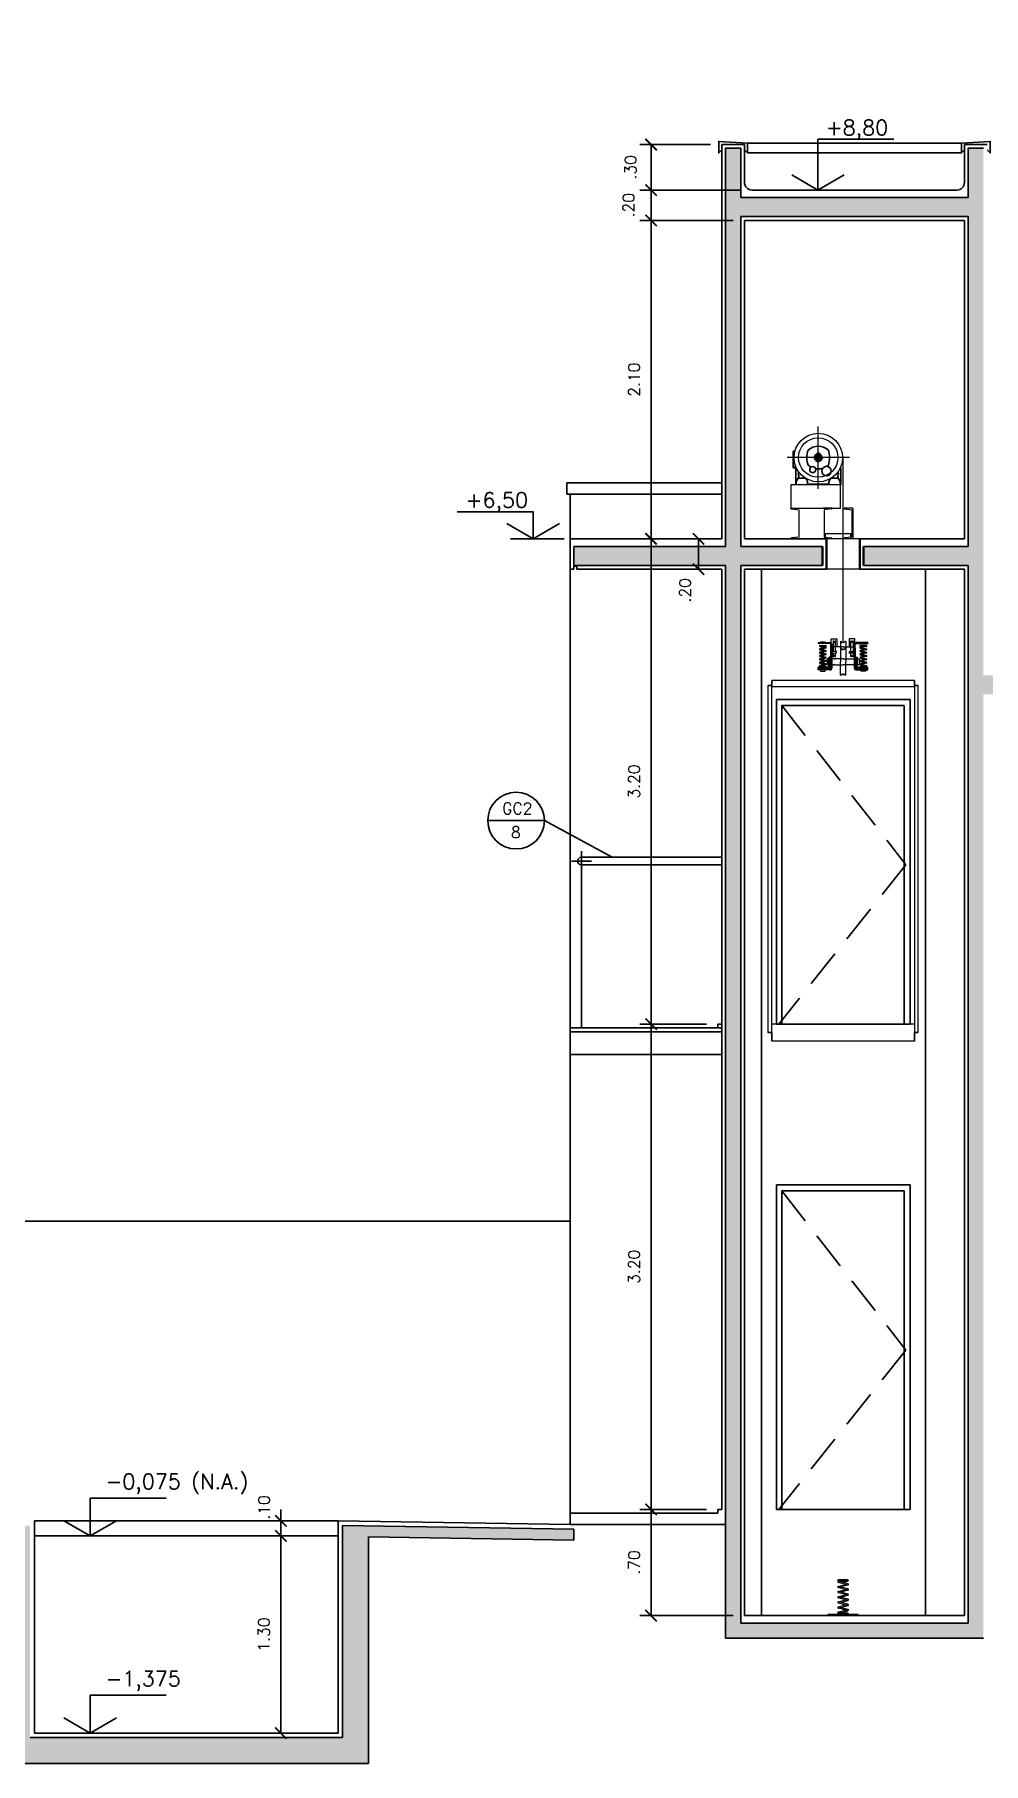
# Model space of a CAD drawing. Header units: millimetres. Extents: x 248.2 to 342.1, y 146.5 to 158.
# Drawn here: x 312.23 to 318.49, y 146.5 to 157.9 of the extents above; entities that cross this region are included whole.
import ezdxf

# ---------------------------------------------------------------- set-up
doc = ezdxf.new("R2010")
doc.units = ezdxf.units.MM
for name, pattern in [('CENTER', [0.6, 0.375, -0.075, 0.075, -0.075]), ('DASHDOT', [1, 0.5, -0.25, 0, -0.25]), ('HIDDEN', [0.375, 0.25, -0.125]), ('PHANTOM2', [31.75, 15.875, -3.175, 3.175, -3.175, 3.175, -3.175])]:
    doc.linetypes.add(name, pattern=pattern)
for name, color, linetype in [('ALV', 5, 'Continuous'), ('CAIX', 2, 'Continuous'), ('CAIXN', 7, 'Continuous'), ('COTAS', 1, 'Continuous'), ('ELEV', 7, 'Continuous'), ('EQUIP', 7, 'Continuous'), ('LPROJ', 7, 'HIDDEN'), ('LVISTA', 1, 'Continuous'), ('LVISTA01', 8, 'Continuous'), ('LVISTA02', 1, 'Continuous'), ('NOTAS', 2, 'Continuous'), ('REVEST', 2, 'Continuous'), ('SOLID', 8, 'Continuous')]:
    doc.layers.add(name, color=color, linetype=linetype)
doc.styles.add('60-50', font='romans.shx', dxfattribs={"height": 0.075})
doc.styles.add('80-50', font='romans.shx', dxfattribs={"height": 0.1})
doc.dimstyles.new('50', dxfattribs={"dimtxt": 0.1, "dimasz": 2.5, "dimexe": 1.25, "dimexo": 0.625, "dimgap": 0.075, "dimtad": 1, "dimzin": 0, "dimdsep": 46, "dimtxsty": '60-50', "dimcen": 2.5, "dimclrt": 3, "dimadec": 0, "dimazin": 0, "dimtfac": 1, "dimtmove": 0, "dimatfit": 3, "dimfxl": 1, "dimarcsym": 0})

# ---------------------------------------------------------------- blocks, each defined once
blk = doc.blocks.new('_ARCHTICK')
at = {"color": 0, "linetype": 'ByBlock', "const_width": 0.15}
blk.add_lwpolyline([(-0.5, -0.5), (0.5, 0.5)], dxfattribs=at)
blk = doc.blocks.new('*D38')
at = {"color": 0, "linetype": 'ByBlock'}
blk.add_line((257.355, 146.698), (257.355, 147.998), dxfattribs=at)
at = {"layer": 'DEFPOINTS', "color": 0, "linetype": 'ByBlock'}
for p in [(257.355, 147.998), (257.355, 147.998), (257.355, 146.698)]:
    blk.add_point(p, dxfattribs=at)
at = {"color": 0, "linetype": 'ByBlock', "xscale": 0.075, "yscale": 0.075, "zscale": 0.075}
for p, rotation in [((257.355, 147.998), 90), ((257.355, 146.698), 270)]:
    blk.add_blockref('_ARCHTICK', p, dxfattribs=dict(at, rotation=rotation))
at = {"color": 3, "linetype": 'ByBlock', "insert": (257.243, 147.348), "char_height": 0.075, "attachment_point": 5, "rotation": 90, "style": '60-50'}
blk.add_mtext('1.30', dxfattribs=at)
blk = doc.blocks.new('*D39')
at = {"color": 0, "linetype": 'ByBlock'}
for p, q in [((257.355, 148.098), (257.355, 148.173)), ((257.355, 147.998), (257.355, 148.098)), ((257.355, 147.998), (257.355, 148.098)), ((257.355, 147.998), (257.355, 147.923))]:
    blk.add_line(p, q, dxfattribs=at)
at = {"layer": 'DEFPOINTS', "color": 0, "linetype": 'ByBlock'}
for p in [(257.355, 148.098), (257.355, 148.098), (257.355, 147.998)]:
    blk.add_point(p, dxfattribs=at)
at = {"color": 0, "linetype": 'ByBlock', "xscale": 0.075, "yscale": 0.075, "zscale": 0.075}
for p, rotation in [((257.355, 148.098), 270), ((257.355, 147.998), 90)]:
    blk.add_blockref('_ARCHTICK', p, dxfattribs=dict(at, rotation=rotation))
at = {"color": 3, "linetype": 'ByBlock', "insert": (257.244, 148.186), "char_height": 0.075, "attachment_point": 5, "rotation": 90, "style": '60-50'}
blk.add_mtext('.10', dxfattribs=at)
blk = doc.blocks.new('*D40')
at = {"color": 0, "linetype": 'ByBlock'}
for p, q in [((316.661, 148.173), (316.22, 148.173)), ((316.295, 147.473), (316.295, 148.173)), ((316.836, 147.473), (316.22, 147.473))]:
    blk.add_line(p, q, dxfattribs=at)
at = {"layer": 'DEFPOINTS', "color": 0, "linetype": 'ByBlock'}
for p in [(316.295, 148.173), (316.736, 148.173), (316.911, 147.473)]:
    blk.add_point(p, dxfattribs=at)
at = {"color": 0, "linetype": 'ByBlock', "xscale": 0.075, "yscale": 0.075, "zscale": 0.075}
for p, rotation in [((316.295, 148.173), 90), ((316.295, 147.473), 270)]:
    blk.add_blockref('_ARCHTICK', p, dxfattribs=dict(at, rotation=rotation))
at = {"color": 3, "linetype": 'ByBlock', "insert": (316.183, 147.823), "char_height": 0.075, "attachment_point": 5, "rotation": 90, "style": '60-50'}
blk.add_mtext('.70', dxfattribs=at)
blk = doc.blocks.new('*D41')
at = {"color": 0, "linetype": 'ByBlock'}
for p, q in [((316.661, 151.373), (316.22, 151.373)), ((316.295, 148.173), (316.295, 151.373))]:
    blk.add_line(p, q, dxfattribs=at)
at = {"layer": 'DEFPOINTS', "color": 0, "linetype": 'ByBlock'}
for p in [(316.295, 151.373), (316.736, 151.373), (316.736, 148.173)]:
    blk.add_point(p, dxfattribs=at)
at = {"color": 0, "linetype": 'ByBlock', "xscale": 0.075, "yscale": 0.075, "zscale": 0.075}
for p, rotation in [((316.295, 151.373), 90), ((316.295, 148.173), 270)]:
    blk.add_blockref('_ARCHTICK', p, dxfattribs=dict(at, rotation=rotation))
at = {"color": 3, "linetype": 'ByBlock', "insert": (316.183, 149.773), "char_height": 0.075, "attachment_point": 5, "rotation": 90, "style": '60-50'}
blk.add_mtext('3.20', dxfattribs=at)
blk = doc.blocks.new('*D42')
at = {"color": 0, "linetype": 'ByBlock'}
blk.add_line((316.295, 151.373), (316.295, 154.573), dxfattribs=at)
at = {"layer": 'DEFPOINTS', "color": 0, "linetype": 'ByBlock'}
for p in [(316.295, 154.573), (316.295, 154.573), (316.736, 151.373)]:
    blk.add_point(p, dxfattribs=at)
at = {"color": 0, "linetype": 'ByBlock', "xscale": 0.075, "yscale": 0.075, "zscale": 0.075}
for p, rotation in [((316.295, 154.573), 90), ((316.295, 151.373), 270)]:
    blk.add_blockref('_ARCHTICK', p, dxfattribs=dict(at, rotation=rotation))
at = {"color": 3, "linetype": 'ByBlock', "insert": (316.183, 152.973), "char_height": 0.075, "attachment_point": 5, "rotation": 90, "style": '60-50'}
blk.add_mtext('3.20', dxfattribs=at)
blk = doc.blocks.new('*D43')
at = {"color": 0, "linetype": 'ByBlock'}
for p, q in [((316.836, 156.673), (316.22, 156.673)), ((316.295, 154.573), (316.295, 156.673))]:
    blk.add_line(p, q, dxfattribs=at)
at = {"layer": 'DEFPOINTS', "color": 0, "linetype": 'ByBlock'}
for p in [(316.295, 156.673), (316.911, 156.673), (316.295, 154.573)]:
    blk.add_point(p, dxfattribs=at)
at = {"color": 0, "linetype": 'ByBlock', "xscale": 0.075, "yscale": 0.075, "zscale": 0.075}
for p, rotation in [((316.295, 156.673), 90), ((316.295, 154.573), 270)]:
    blk.add_blockref('_ARCHTICK', p, dxfattribs=dict(at, rotation=rotation))
at = {"color": 3, "linetype": 'ByBlock', "insert": (316.183, 155.623), "char_height": 0.075, "attachment_point": 5, "rotation": 90, "style": '60-50'}
blk.add_mtext('2.10', dxfattribs=at)
blk = doc.blocks.new('*D44')
at = {"color": 0, "linetype": 'ByBlock'}
for p, q in [((316.886, 156.873), (316.22, 156.873)), ((316.295, 156.673), (316.295, 156.873))]:
    blk.add_line(p, q, dxfattribs=at)
at = {"layer": 'DEFPOINTS', "color": 0, "linetype": 'ByBlock'}
for p in [(316.295, 156.873), (316.961, 156.873), (316.911, 156.673)]:
    blk.add_point(p, dxfattribs=at)
at = {"color": 0, "linetype": 'ByBlock', "xscale": 0.075, "yscale": 0.075, "zscale": 0.075}
for p, rotation in [((316.295, 156.873), 90), ((316.295, 156.673), 270)]:
    blk.add_blockref('_ARCHTICK', p, dxfattribs=dict(at, rotation=rotation))
at = {"color": 3, "linetype": 'ByBlock', "insert": (316.147, 156.773), "char_height": 0.075, "attachment_point": 5, "rotation": 90, "style": '60-50'}
blk.add_mtext('.20', dxfattribs=at)
blk = doc.blocks.new('*D45')
at = {"color": 0, "linetype": 'ByBlock'}
for p, q in [((316.686, 157.173), (316.22, 157.173)), ((316.295, 156.873), (316.295, 157.173))]:
    blk.add_line(p, q, dxfattribs=at)
at = {"layer": 'DEFPOINTS', "color": 0, "linetype": 'ByBlock'}
for p in [(316.295, 157.173), (316.761, 157.173), (316.961, 156.873)]:
    blk.add_point(p, dxfattribs=at)
at = {"color": 0, "linetype": 'ByBlock', "xscale": 0.075, "yscale": 0.075, "zscale": 0.075}
for p, rotation in [((316.295, 157.173), 90), ((316.295, 156.873), 270)]:
    blk.add_blockref('_ARCHTICK', p, dxfattribs=dict(at, rotation=rotation))
at = {"color": 3, "linetype": 'ByBlock', "insert": (316.16, 157.023), "char_height": 0.075, "attachment_point": 5, "rotation": 90, "style": '60-50'}
blk.add_mtext('.30', dxfattribs=at)
blk = doc.blocks.new('*D48')
at = {"color": 0, "linetype": 'ByBlock'}
for p, q in [((316.608, 154.573), (316.608, 154.373)), ((316.681, 154.573), (316.683, 154.573))]:
    blk.add_line(p, q, dxfattribs=at)
at = {"layer": 'DEFPOINTS', "color": 0, "linetype": 'ByBlock'}
for p in [(316.606, 154.573), (316.608, 154.373), (316.608, 154.373)]:
    blk.add_point(p, dxfattribs=at)
at = {"color": 0, "linetype": 'ByBlock', "xscale": 0.075, "yscale": 0.075, "zscale": 0.075}
for p, rotation in [((316.608, 154.573), 90), ((316.608, 154.373), 270)]:
    blk.add_blockref('_ARCHTICK', p, dxfattribs=dict(at, rotation=rotation))
at = {"color": 3, "linetype": 'ByBlock', "insert": (316.519, 154.234), "char_height": 0.075, "attachment_point": 5, "rotation": 90, "style": '60-50'}
blk.add_mtext('.20', dxfattribs=at)

msp = doc.modelspace()

# ---------------------------------------------------------------- hatches: boundary and pattern name
at = {"layer": 'ELEV', "lineweight": 9}
msp.add_hatch(color=8, dxfattribs=at).paths.add_polyline_path([(317.4149, 155.109, 1), (317.3794, 155.109, 1)])
at = {"layer": 'SOLID'}
h = msp.add_hatch(color=256, dxfattribs=at)
h.paths.add_polyline_path([(318.4857, 157.1483), (318.3857, 157.1483), (318.3857, 156.8233), (316.8857, 156.8233), (316.8857, 157.1483), (316.7857, 157.1483), (316.7857, 154.5233), (315.7857, 154.5233), (315.7857, 154.3983), (316.7857, 154.3983), (316.7857, 147.3233), (318.4857, 147.3233), (318.4857, 153.5483), (324.3857, 153.5483), (324.3857, 151.0483), (324.4857, 151.0483), (324.4857, 151.1983), (326.1857, 151.1983), (326.1857, 147.8233), (326.2857, 147.8233), (326.2857, 151.1983), (327.7857, 151.1983), (327.7857, 152.4483), (327.3357, 152.4483), (327.3357, 152.4283), (327.6857, 152.4283), (327.6857, 151.3233), (326.2857, 151.3233), (326.2857, 154.3983), (330.3357, 154.3983), (330.3357, 149.6641), (329.3607, 149.6641), (329.3607, 149.4957), (329.1107, 149.4957), (329.1107, 149.3272), (328.8607, 149.3272), (328.8607, 149.1588), (328.6107, 149.1588), (328.6107, 148.9904), (328.3607, 148.9904), (328.3607, 148.822), (328.1107, 148.822), (328.1107, 148.6536), (327.8607, 148.6536), (327.8607, 148.4851), (327.6107, 148.4851), (327.6107, 148.3167), (327.3607, 148.3167), (327.3607, 147.8233), (327.5607, 147.8233), (327.5607, 148.2155), (329.6071, 149.5941), (329.7357, 149.5941), (329.7357, 147.8233), (329.8357, 147.8233), (329.8357, 149.5941), (330.4357, 149.5941), (330.4357, 151.1983), (334.2857, 151.1983), (334.2857, 151.0383), (334.3857, 151.0383), (334.3857, 151.1983), (335.4357, 151.1983), (335.4357, 151.0383), (335.6357, 151.0383), (335.6357, 153.4583), (335.4357, 153.4583), (335.4357, 151.3233), (330.4357, 151.3233), (330.4357, 154.3983), (335.4357, 154.3983), (335.4357, 154.2383), (335.6357, 154.2383), (335.6357, 154.8983), (335.5357, 154.8983), (335.5357, 154.5233), (330.4357, 154.5233), (330.4357, 157.8983), (330.3357, 157.8983), (330.3357, 157.7233), (327.4357, 157.7233), (327.4357, 157.8983), (327.3357, 157.8983), (327.3357, 154.5233), (324.4857, 154.5233), (324.4857, 154.8983), (324.3857, 154.8983), (324.3857, 153.6733), (318.4857, 153.6733)])
h.paths.add_polyline_path([(316.8857, 154.3983), (317.4257, 154.3983), (317.4257, 154.5233), (316.8857, 154.5233), (316.8857, 156.6983), (318.3857, 156.6983), (318.3857, 154.5233), (317.6957, 154.5233), (317.6957, 154.3983), (318.3857, 154.3983), (318.3857, 147.4233), (316.8857, 147.4233)], flags=16)
h.paths.add_polyline_path([(324.4857, 154.3983), (326.1857, 154.3983), (326.1857, 151.3233), (324.4857, 151.3233)], flags=16)
h.paths.add_polyline_path([(327.4357, 154.5233), (327.4357, 157.5983), (330.3357, 157.5983), (330.3357, 154.5233)], flags=16)
h.paths.add_polyline_path([(335.6357, 150.2483), (335.4357, 150.2483), (335.4357, 147.8233), (335.6357, 147.8233)], flags=17)
h.paths.add_polyline_path([(338.6582, 150.0733), (338.4961, 150.0733), (338.4961, 147.8233), (338.6582, 147.8233)])
h = msp.add_hatch(color=256, dxfattribs=at)
h.paths.add_polyline_path([(305.7051, 151.1983), (311.6962, 151.1983), (311.6962, 151.3233), (310.6408, 151.3233), (310.6408, 151.5983), (310.3908, 151.5983), (310.3908, 151.3233), (305.6551, 151.3233), (305.6551, 152.3983), (305.5051, 152.3983), (305.5051, 147.8233), (305.7051, 147.8233)])
h.paths.add_polyline_path([(312.2015, 148.0668), (311.626, 148.038), (311.626, 147.9626), (312.0315, 147.9778), (312.0315, 146.4983), (314.4315, 146.4983), (314.4315, 147.9917), (315.7857, 147.9711), (315.7857, 148.0429), (314.2615, 148.0678), (314.2615, 146.6683), (312.2015, 146.6683)])

# ---------------------------------------------------------------- linework, layer by layer
at = {"layer": 'ALV'}
for p, q in [((316.7857, 154.5233), (316.7857, 157.1483)), ((316.7857, 157.1483), (316.8857, 157.1483)), ((316.8857, 156.8233), (316.8857, 157.1483)), ((318.3857, 156.8233), (318.3857, 157.1483)), ((318.4857, 157.1483), (318.3857, 157.1483)), ((316.8857, 156.8233), (318.3857, 156.8233)), ((316.8857, 156.6983), (318.3857, 156.6983)), ((316.8857, 154.5233), (316.8857, 156.6983)), ((318.3857, 154.5233), (318.3857, 156.6983)), ((316.7857, 154.5233), (315.7857, 154.5233)), ((315.7857, 154.5233), (315.7857, 154.3983)), ((316.8857, 154.5233), (317.4257, 154.5233)), ((317.6957, 154.5233), (318.3857, 154.5233)), ((316.7857, 154.3983), (315.7857, 154.3983)), ((316.7857, 147.3233), (316.7857, 154.3983)), ((316.8857, 147.4233), (316.8857, 154.3983)), ((316.8857, 154.3983), (317.4257, 154.3983)), ((317.6957, 154.3983), (318.3857, 154.3983)), ((318.3857, 147.4233), (318.3857, 154.3983)), ((314.2615, 148.0678), (314.2615, 146.6683)), ((315.7857, 148.0429), (314.2615, 148.0678)), ((314.4315, 147.9917), (314.4315, 146.4983)), ((315.7857, 147.9711), (314.4315, 147.9917)), ((315.7857, 148.0429), (315.7857, 147.9711)), ((316.8857, 147.4233), (318.3857, 147.4233)), ((316.7857, 147.3233), (318.4857, 147.3233)), ((314.2615, 146.6683), (312.2015, 146.6683)), ((314.4315, 146.4983), (312.0315, 146.4983))]:
    msp.add_line(p, q, dxfattribs=at)
at = {"layer": 'ALV', "lineweight": 40}
for p, q in [((317.4257, 154.3983), (317.4257, 154.5233)), ((317.6957, 154.3983), (317.6957, 154.5233))]:
    msp.add_line(p, q, dxfattribs=at)
at = {"layer": 'CAIX'}
for points in [[(316.9107, 157.1383), (316.9307, 157.1183), (316.9307, 157.1833), (316.7407, 157.1933), (316.7407, 157.1183), (316.7607, 157.1383)], [(318.3607, 157.1383), (318.3407, 157.1183), (318.3407, 157.1833), (318.5307, 157.1933), (318.5307, 157.1183), (318.5107, 157.1383)]]:
    msp.add_lwpolyline(points, dxfattribs=at)
at = {"layer": 'CAIXN', "color": 8, "ltscale": 0.5}
for p, q in [((315.2186, 152.7151), (315.5926, 152.7151)), ((315.5926, 152.7151), (316.0392, 152.4733))]:
    msp.add_line(p, q, dxfattribs=at)
msp.add_circle((315.4056, 152.7151), 0.187, dxfattribs=at)
at = {"layer": 'ELEV', "color": 8, "lineweight": 0, "ltscale": 300}
for p, q in [((317.3972, 154.904), (317.3972, 155.314)), ((317.6022, 155.109), (317.1922, 155.109))]:
    msp.add_line(p, q, dxfattribs=at)
at = {"layer": 'ELEV', "color": 8}
for p, q in [((317.2312, 155.0459), (317.2312, 155.1469)), ((317.2352, 155.1509), (317.2427, 155.1509)), ((317.2352, 155.0419), (317.2493, 155.0419)), ((317.2452, 155.0419), (317.2452, 155.059)), ((317.4272, 155.109), (317.3672, 155.109)), ((317.4042, 155.1375), (317.3902, 155.1375)), ((317.3902, 155.1375), (317.3902, 155.133)), ((317.3972, 155.139), (317.3972, 155.079)), ((317.4042, 155.133), (317.4042, 155.1375)), ((317.2487, 154.929), (317.2487, 155.034)), ((317.2522, 154.9515), (317.2652, 154.974)), ((317.2522, 154.9515), (317.2652, 154.974)), ((317.2522, 154.929), (317.2522, 154.9515)), ((317.2522, 154.929), (317.2522, 154.934)), ((317.2652, 154.974), (317.3121, 154.974)), ((317.3152, 154.9722), (317.3272, 154.9515)), ((317.3272, 154.929), (317.3272, 154.9515)), ((317.3272, 154.929), (317.3272, 154.9305)), ((317.3307, 154.934), (317.4637, 154.934)), ((317.4672, 154.9515), (317.4792, 154.9722)), ((317.4672, 154.929), (317.4672, 154.9515)), ((317.4672, 154.929), (317.4672, 154.9305)), ((317.4822, 154.974), (317.5292, 154.974)), ((317.5292, 154.974), (317.5422, 154.9515)), ((317.5292, 154.974), (317.5422, 154.9515)), ((317.5422, 154.9515), (317.5422, 154.9515)), ((317.5422, 154.929), (317.5422, 154.9515)), ((317.5457, 154.929), (317.5457, 155.029))]:
    msp.add_line(p, q, dxfattribs=at)
at = {"layer": 'ELEV', "color": 1, "linetype": 'CENTER', "lineweight": 0, "ltscale": 300}
msp.add_line((317.5607, 153.8979), (317.5607, 155.109), dxfattribs=at)
at = {"layer": 'ELEV', "color": 8, "lineweight": 13}
for p, q in [((317.5445, 154.9289), (317.217, 154.9289)), ((317.217, 154.9289), (317.217, 154.7765)), ((317.5445, 154.7765), (317.5445, 154.9289)), ((317.217, 154.7765), (317.5445, 154.7765)), ((317.217, 154.7765), (317.2744, 154.7765)), ((317.217, 154.7738), (317.217, 154.7765)), ((317.2199, 154.7706), (317.2688, 154.7649)), ((317.2688, 154.7649), (317.2688, 154.5849)), ((317.4878, 154.7765), (317.4304, 154.7765)), ((317.4849, 154.7706), (317.436, 154.7649)), ((317.436, 154.7649), (317.436, 154.5849)), ((317.4878, 154.7738), (317.4878, 154.7765)), ((317.5668, 154.7738), (317.5668, 154.7765)), ((317.6242, 154.7765), (317.5668, 154.7765)), ((317.5697, 154.7706), (317.6186, 154.7649)), ((317.6186, 154.7649), (317.6186, 154.5849)), ((317.6242, 154.7765), (317.6242, 154.5733)), ((317.2688, 154.5849), (317.2199, 154.5792)), ((317.436, 154.5849), (317.4849, 154.5792)), ((317.4457, 154.6092), (317.6087, 154.6092)), ((317.4457, 154.5838), (317.4457, 154.6092)), ((317.6186, 154.5849), (317.5697, 154.5792)), ((317.6087, 154.6092), (317.6087, 154.5838)), ((317.217, 154.5733), (317.217, 154.5759)), ((317.4878, 154.5733), (317.4878, 154.5759)), ((317.5668, 154.5733), (317.5668, 154.5759)), ((317.6242, 154.5733), (317.5668, 154.5733))]:
    msp.add_line(p, q, dxfattribs=at)
at = {"layer": 'ELEV', "color": 8, "lineweight": 5}
for p, q in [((317.4829, 153.8856), (317.4829, 153.9123)), ((317.4849, 153.9143), (317.5174, 153.9143)), ((317.5194, 153.9123), (317.5194, 153.8603)), ((317.6019, 153.9123), (317.6019, 153.8603)), ((317.6364, 153.9143), (317.6039, 153.9143)), ((317.6384, 153.8856), (317.6384, 153.9123)), ((317.397, 153.8889), (317.397, 153.8826)), ((317.397, 153.8889), (317.4743, 153.8889)), ((317.4743, 153.8826), (317.397, 153.8826)), ((317.4098, 153.8633), (317.4064, 153.8641)), ((317.4064, 153.8641), (317.447, 153.8641)), ((317.407, 153.8695), (317.447, 153.8695)), ((317.4456, 153.8582), (317.407, 153.8475)), ((317.447, 153.853), (317.407, 153.842)), ((317.407, 153.842), (317.437, 153.8338)), ((317.4456, 153.8362), (317.407, 153.8255)), ((317.407, 153.82), (317.437, 153.8118)), ((317.4456, 153.8142), (317.407, 153.8035)), ((317.407, 153.798), (317.437, 153.7898)), ((317.447, 153.7925), (317.407, 153.7815)), ((317.447, 153.831), (317.4084, 153.8204)), ((317.447, 153.809), (317.4084, 153.7984)), ((317.447, 153.787), (317.4084, 153.7764)), ((317.4093, 153.8889), (317.4118, 153.8914)), ((317.4098, 153.8633), (317.437, 153.8558)), ((317.4422, 153.8914), (317.4118, 153.8914)), ((317.417, 153.8448), (317.447, 153.8365)), ((317.417, 153.8228), (317.447, 153.8145)), ((317.417, 153.8008), (317.447, 153.7925)), ((317.4267, 153.8641), (317.447, 153.8585)), ((317.4447, 153.8889), (317.4422, 153.8914)), ((317.4667, 153.7917), (317.4697, 153.7917)), ((317.4667, 153.7337), (317.4667, 153.7917)), ((317.4697, 153.7329), (317.4697, 153.7932)), ((317.476, 153.7932), (317.4697, 153.7932)), ((317.4697, 153.7917), (317.4697, 153.7747)), ((317.476, 153.7932), (317.476, 153.7329)), ((317.4807, 153.7216), (317.4807, 153.8762)), ((317.5607, 153.8603), (317.4807, 153.8603)), ((317.4807, 153.8543), (317.4807, 153.7213)), ((317.487, 153.8762), (317.487, 153.7216)), ((317.487, 153.8313), (317.487, 153.8193)), ((317.4945, 153.8313), (317.487, 153.8313)), ((317.4945, 153.8193), (317.487, 153.8193)), ((317.4945, 153.8999), (317.4945, 153.8313)), ((317.4975, 153.8999), (317.4945, 153.8999)), ((317.5105, 153.8313), (317.4945, 153.8313)), ((317.4945, 153.8193), (317.5105, 153.8193)), ((317.4945, 153.8193), (317.4945, 153.7943)), ((317.4945, 153.7943), (317.4975, 153.7943)), ((317.4986, 153.8951), (317.4975, 153.8999)), ((317.4986, 153.7992), (317.4975, 153.7943)), ((317.5064, 153.8951), (317.5075, 153.8999)), ((317.5064, 153.7992), (317.5075, 153.7943)), ((317.5107, 153.8999), (317.5075, 153.8999)), ((317.5075, 153.7943), (317.5105, 153.7943)), ((317.5105, 153.8379), (317.5105, 153.8629)), ((317.5105, 153.8313), (317.5105, 153.8563)), ((317.518, 153.8313), (317.5105, 153.8313)), ((317.518, 153.8193), (317.5105, 153.8193)), ((317.5105, 153.7943), (317.5105, 153.8193)), ((317.5107, 153.8443), (317.5107, 153.8999)), ((317.518, 153.8193), (317.518, 153.8313)), ((317.5432, 153.8962), (317.5492, 153.8962)), ((317.5432, 153.8962), (317.5432, 153.8072)), ((317.5432, 153.8517), (317.5492, 153.8517)), ((317.5432, 153.8517), (317.5432, 153.7627)), ((317.5492, 153.8962), (317.5492, 153.8922)), ((317.5492, 153.8517), (317.5492, 153.8477)), ((317.5502, 153.8912), (317.5522, 153.8912)), ((317.5502, 153.8467), (317.5522, 153.8467)), ((317.5582, 153.8912), (317.5607, 153.8912)), ((317.5582, 153.8467), (317.5607, 153.8467)), ((317.5632, 153.8912), (317.5607, 153.8912)), ((317.5607, 153.8603), (317.6407, 153.8603)), ((317.5632, 153.8467), (317.5607, 153.8467)), ((317.5712, 153.8912), (317.5692, 153.8912)), ((317.5712, 153.8467), (317.5692, 153.8467)), ((317.5782, 153.8962), (317.5722, 153.8962)), ((317.5722, 153.8962), (317.5722, 153.8922)), ((317.5782, 153.8517), (317.5722, 153.8517)), ((317.5722, 153.8517), (317.5722, 153.8477)), ((317.5782, 153.8962), (317.5782, 153.8072)), ((317.5782, 153.8517), (317.5782, 153.7627)), ((317.6033, 153.8193), (317.6033, 153.8313)), ((317.6033, 153.8313), (317.6108, 153.8313)), ((317.6033, 153.8193), (317.6108, 153.8193)), ((317.6107, 153.8443), (317.6107, 153.8999)), ((317.6107, 153.8999), (317.6138, 153.8999)), ((317.6108, 153.8379), (317.6108, 153.8629)), ((317.6108, 153.8313), (317.6108, 153.8563)), ((317.6108, 153.8313), (317.6268, 153.8313)), ((317.6268, 153.8193), (317.6108, 153.8193)), ((317.6108, 153.7943), (317.6108, 153.8193)), ((317.6138, 153.7943), (317.6108, 153.7943)), ((317.6149, 153.8951), (317.6138, 153.8999)), ((317.6149, 153.7992), (317.6138, 153.7943)), ((317.6227, 153.8951), (317.6238, 153.8999)), ((317.6227, 153.7992), (317.6238, 153.7943)), ((317.6238, 153.8999), (317.6268, 153.8999)), ((317.6268, 153.7943), (317.6238, 153.7943)), ((317.6268, 153.8999), (317.6268, 153.8313)), ((317.6268, 153.8313), (317.6343, 153.8313)), ((317.6268, 153.8193), (317.6343, 153.8193)), ((317.6268, 153.8193), (317.6268, 153.7943)), ((317.6343, 153.8762), (317.6343, 153.7216)), ((317.6343, 153.8313), (317.6343, 153.8193)), ((317.6407, 153.7216), (317.6407, 153.8762)), ((317.6407, 153.8543), (317.6407, 153.7213)), ((317.6453, 153.7932), (317.6453, 153.7329)), ((317.6453, 153.7932), (317.6517, 153.7932)), ((317.7243, 153.8889), (317.647, 153.8889)), ((317.647, 153.8826), (317.7243, 153.8826)), ((317.6517, 153.7329), (317.6517, 153.7932)), ((317.6547, 153.7917), (317.6517, 153.7917)), ((317.6517, 153.7917), (317.6517, 153.7747)), ((317.6547, 153.7337), (317.6547, 153.7917)), ((317.7143, 153.8695), (317.6743, 153.8695)), ((317.6946, 153.8641), (317.6743, 153.8585)), ((317.715, 153.8641), (317.6743, 153.8641)), ((317.6743, 153.853), (317.7143, 153.842)), ((317.7043, 153.8448), (317.6743, 153.8365)), ((317.6743, 153.831), (317.7129, 153.8204)), ((317.7043, 153.8228), (317.6743, 153.8145)), ((317.6743, 153.809), (317.7129, 153.7984)), ((317.7043, 153.8008), (317.6743, 153.7925)), ((317.6743, 153.7925), (317.7143, 153.7815)), ((317.6743, 153.787), (317.7129, 153.7764)), ((317.6757, 153.8582), (317.7143, 153.8475)), ((317.6757, 153.8362), (317.7143, 153.8255)), ((317.6757, 153.8142), (317.7143, 153.8035)), ((317.6766, 153.8889), (317.6791, 153.8914)), ((317.6791, 153.8914), (317.7095, 153.8914)), ((317.7116, 153.8633), (317.6843, 153.8558)), ((317.7143, 153.842), (317.6843, 153.8338)), ((317.7143, 153.82), (317.6843, 153.8118)), ((317.7143, 153.798), (317.6843, 153.7898)), ((317.712, 153.8889), (317.7095, 153.8914)), ((317.7116, 153.8633), (317.715, 153.8641)), ((317.7243, 153.8889), (317.7243, 153.8826)), ((317.397, 153.7202), (317.397, 153.7265)), ((317.4633, 153.7265), (317.397, 153.7265)), ((317.4633, 153.7202), (317.397, 153.7202)), ((317.397, 153.7089), (317.397, 153.7153)), ((317.397, 153.7153), (317.4743, 153.7153)), ((317.4743, 153.7089), (317.397, 153.7089)), ((317.407, 153.776), (317.437, 153.7678)), ((317.4456, 153.7702), (317.407, 153.7595)), ((317.447, 153.765), (317.407, 153.754)), ((317.407, 153.754), (317.437, 153.7458)), ((317.447, 153.7485), (317.407, 153.7375)), ((317.447, 153.743), (317.407, 153.732)), ((317.447, 153.732), (317.407, 153.732)), ((317.447, 153.7265), (317.407, 153.7265)), ((317.4108, 153.7089), (317.4108, 153.7024)), ((317.4118, 153.7014), (317.4108, 153.7024)), ((317.4118, 153.7014), (317.4422, 153.7014)), ((317.447, 153.7705), (317.417, 153.7788)), ((317.447, 153.7485), (317.417, 153.7568)), ((317.4204, 153.7357), (317.447, 153.732)), ((317.4747, 153.7153), (317.4307, 153.7153)), ((317.4422, 153.7014), (317.4432, 153.7024)), ((317.4432, 153.7024), (317.4432, 153.7089)), ((317.4577, 153.7824), (317.4547, 153.7794)), ((317.4547, 153.7794), (317.4547, 153.7459)), ((317.4577, 153.7429), (317.4547, 153.7459)), ((317.4664, 153.7824), (317.4577, 153.7824)), ((317.4577, 153.7429), (317.4664, 153.7429)), ((317.4697, 153.7337), (317.4667, 153.7337)), ((317.4697, 153.7827), (317.476, 153.7827)), ((317.476, 153.7824), (317.4697, 153.7824)), ((317.4982, 153.7824), (317.4697, 153.7824)), ((317.4697, 153.7507), (317.4697, 153.7337)), ((317.476, 153.7429), (317.4697, 153.7429)), ((317.4697, 153.7429), (317.4982, 153.7429)), ((317.4697, 153.7427), (317.476, 153.7427)), ((317.4807, 153.7429), (317.487, 153.7429)), ((317.5607, 153.7824), (317.5072, 153.7824)), ((317.5072, 153.7429), (317.5607, 153.7429)), ((317.5432, 153.6737), (317.5432, 153.7627)), ((317.5432, 153.6737), (317.5492, 153.6737)), ((317.5492, 153.6737), (317.5492, 153.6777)), ((317.5502, 153.6787), (317.5522, 153.6787)), ((317.5582, 153.6787), (317.5632, 153.6787)), ((317.5632, 153.6787), (317.5582, 153.6787)), ((317.5607, 153.7824), (317.6142, 153.7824)), ((317.6142, 153.7429), (317.5607, 153.7429)), ((317.5712, 153.6787), (317.5692, 153.6787)), ((317.5722, 153.6737), (317.5722, 153.6777)), ((317.5782, 153.6737), (317.5722, 153.6737)), ((317.5782, 153.6737), (317.5782, 153.7627)), ((317.6232, 153.7824), (317.6517, 153.7824)), ((317.6517, 153.7429), (317.6232, 153.7429)), ((317.6407, 153.7429), (317.6343, 153.7429)), ((317.6517, 153.7827), (317.6453, 153.7827)), ((317.6453, 153.7824), (317.6517, 153.7824)), ((317.6453, 153.7429), (317.6517, 153.7429)), ((317.6517, 153.7427), (317.6453, 153.7427)), ((317.6467, 153.7153), (317.6907, 153.7153)), ((317.7243, 153.7153), (317.647, 153.7153)), ((317.647, 153.7089), (317.7243, 153.7089)), ((317.6517, 153.7507), (317.6517, 153.7337)), ((317.6517, 153.7337), (317.6547, 153.7337)), ((317.655, 153.7824), (317.6637, 153.7824)), ((317.6637, 153.7429), (317.655, 153.7429)), ((317.658, 153.7265), (317.7243, 153.7265)), ((317.658, 153.7202), (317.7243, 153.7202)), ((317.6637, 153.7824), (317.6667, 153.7794)), ((317.6637, 153.7429), (317.6667, 153.7459)), ((317.6667, 153.7794), (317.6667, 153.7459)), ((317.6743, 153.7705), (317.7043, 153.7788)), ((317.6743, 153.765), (317.7143, 153.754)), ((317.6743, 153.7485), (317.7043, 153.7568)), ((317.6743, 153.7485), (317.7143, 153.7375)), ((317.6743, 153.743), (317.7143, 153.732)), ((317.701, 153.7357), (317.6743, 153.732)), ((317.6743, 153.732), (317.7143, 153.732)), ((317.6743, 153.7265), (317.7143, 153.7265)), ((317.6757, 153.7702), (317.7143, 153.7595)), ((317.6781, 153.7024), (317.6781, 153.7089)), ((317.6791, 153.7014), (317.6781, 153.7024)), ((317.7095, 153.7014), (317.6791, 153.7014)), ((317.7143, 153.776), (317.6843, 153.7678)), ((317.7143, 153.754), (317.6843, 153.7458)), ((317.7095, 153.7014), (317.7105, 153.7024)), ((317.7105, 153.7089), (317.7105, 153.7024)), ((317.7243, 153.7202), (317.7243, 153.7265)), ((317.7243, 153.7089), (317.7243, 153.7153)), ((317.5916, 147.7084), (317.53, 147.7084)), ((317.5916, 147.683), (317.53, 147.6999)), ((317.5916, 147.6999), (317.53, 147.6999)), ((317.5916, 147.6745), (317.53, 147.6914)), ((317.53, 147.666), (317.5762, 147.6787)), ((317.5916, 147.6491), (317.53, 147.666)), ((317.5894, 147.6412), (317.53, 147.6576)), ((317.53, 147.6321), (317.5762, 147.6448)), ((317.5916, 147.6152), (317.5322, 147.6315)), ((317.5346, 147.6986), (317.5346, 147.6999)), ((317.5916, 147.6745), (317.5454, 147.6618)), ((317.5916, 147.6406), (317.5454, 147.6279)), ((317.5505, 147.6943), (317.5916, 147.6999)), ((317.5916, 147.6067), (317.53, 147.6237)), ((317.53, 147.5983), (317.5762, 147.611)), ((317.5894, 147.5734), (317.53, 147.5898)), ((317.53, 147.5644), (317.5762, 147.5771)), ((317.5894, 147.5395), (317.53, 147.5559)), ((317.53, 147.5305), (317.5762, 147.5432)), ((317.5916, 147.5135), (317.53, 147.5305)), ((317.5894, 147.5057), (317.53, 147.522)), ((317.5916, 147.5813), (317.5322, 147.5977)), ((317.5916, 147.5474), (317.5322, 147.5638)), ((317.5454, 147.594), (317.5916, 147.6067)), ((317.5454, 147.5601), (317.5916, 147.5728)), ((317.5454, 147.5262), (317.5916, 147.5389)), ((317.4609, 147.4796), (317.4609, 147.4733)), ((317.6607, 147.4796), (317.4609, 147.4796)), ((317.5342, 147.4978), (317.529, 147.4965)), ((317.5916, 147.4881), (317.53, 147.4881)), ((317.5916, 147.4796), (317.53, 147.4796)), ((317.5322, 147.4887), (317.5916, 147.5051)), ((317.5342, 147.4978), (317.5762, 147.5093)), ((317.5346, 147.4881), (317.5346, 147.4894)), ((317.5916, 147.4881), (317.5505, 147.4938)), ((317.6607, 147.4733), (317.6607, 147.4796))]:
    msp.add_line(p, q, dxfattribs=at)
at = {"layer": 'ELEV', "color": 8, "lineweight": 9}
for radius in [0.16, 0.13, 0.0177]:
    msp.add_circle((317.3972, 155.109), radius, dxfattribs=at)
at = {"layer": 'ELEV', "color": 8}
for centre, radius in [((317.3606, 155.0298), 0.02), ((317.3972, 155.109), 0.024), ((317.4516, 155.0203), 0.031)]:
    msp.add_circle(centre, radius, dxfattribs=at)
for centre, radius, start, end in [((317.4728, 155.109), 0.1506, 160.77, 199.23), ((317.3972, 155.0839), 0.1, 48.32, 131.68), ((317.3215, 155.109), 0.1506, 340.77, 19.23), ((317.2352, 155.1469), 0.004, 90, 180), ((317.2352, 155.0459), 0.004, 180, 270), ((317.8824, 154.9904), 0.6352, 174.89687, 176.07), ((317.3972, 155.1341), 0.1, 228.32, 241.39), ((317.3972, 155.109), 0.025, 106.26, 73.74), ((317.3972, 155.109), 0.025, 73.74, 106.26), ((317.3972, 155.1341), 0.1, 304.09, 311.68), ((316.9124, 154.9916), 0.6343, 3.38, 4.95288), ((317.2672, 154.9705), 0.0035, 90, 149.98), ((317.2806, 155.0022), 0.016, 154.57, 205.8), ((317.246, 154.9855), 0.0224, 328.86, 25.8), ((317.2517, 155.016), 0.016, 334.57, 356.6696), ((317.3121, 154.9705), 0.0035, 30.02, 90), ((317.3307, 154.9305), 0.0035, 90, 180), ((317.3972, 155.1341), 0.1, 259.95, 287.04), ((317.4637, 154.9305), 0.0035, 0, 90), ((317.4822, 154.9705), 0.0035, 90, 149.98), ((317.5138, 155.0022), 0.016, 334.2, 43.51217), ((317.5483, 154.9855), 0.0224, 154.2, 211.14), ((317.5271, 154.9705), 0.0035, 30.02, 90)]:
    msp.add_arc(centre, radius, start, end, dxfattribs=at)
at = {"layer": 'ELEV', "color": 8, "lineweight": 13}
for centre, start, end in [((317.2203, 154.7738), 180, 263.39413), ((317.4845, 154.7738), 276.60587, 0), ((317.5701, 154.7738), 180, 263.39413), ((317.2203, 154.5759), 96.60587, 180), ((317.4845, 154.5759), 0, 83.39413), ((317.5701, 154.5759), 96.60587, 180)]:
    msp.add_arc(centre, 0.0033, start, end, dxfattribs=at)
at = {"layer": 'ELEV', "color": 8, "lineweight": 5}
for centre, radius, start, end in [((317.4849, 153.9123), 0.002, 90, 180), ((317.5174, 153.9123), 0.002, 0, 90), ((317.6039, 153.9123), 0.002, 90, 180), ((317.6364, 153.9123), 0.002, 0, 90), ((317.407, 153.8668), 0.00275, 90, 256.21515), ((317.407, 153.8448), 0.00275, 90, 300.7525), ((317.407, 153.8228), 0.00275, 90, 300.7525), ((317.407, 153.8008), 0.00275, 90, 300.7525), ((317.447, 153.8558), 0.00275, 270, 120.7525), ((317.447, 153.8338), 0.00275, 270, 120.7525), ((317.447, 153.8118), 0.00275, 270, 120.7525), ((317.4471, 153.8668), 0.00271, 267.82118, 92.17882), ((317.447, 153.7898), 0.00275, 270, 90), ((317.4743, 153.8762), 0.0127, 0, 90), ((317.4743, 153.8762), 0.00635, 0, 90), ((317.5025, 153.8959), 0.004, 192.68038, 347.31962), ((317.5025, 153.7983), 0.004, 12.68038, 167.31962), ((317.5502, 153.8922), 0.001, 180, 270), ((317.5502, 153.8477), 0.001, 180, 270), ((317.5552, 153.8912), 0.003, 180, 0), ((317.5552, 153.8467), 0.003, 180, 0), ((317.5662, 153.8912), 0.003, 180, 0), ((317.5662, 153.8467), 0.003, 180, 0), ((317.5712, 153.8922), 0.001, 270, 0), ((317.5712, 153.8477), 0.001, 270, 0), ((317.6188, 153.8959), 0.004, 192.68038, 347.31962), ((317.6188, 153.7983), 0.004, 12.68038, 167.31962), ((317.647, 153.8762), 0.0127, 90, 180), ((317.647, 153.8762), 0.00635, 90, 180), ((317.6742, 153.8668), 0.00271, 87.82118, 272.17882), ((317.6743, 153.8558), 0.00275, 59.2475, 270), ((317.6743, 153.8338), 0.00275, 59.2475, 270), ((317.6743, 153.8118), 0.00275, 59.2475, 270), ((317.6743, 153.7898), 0.00275, 90, 270), ((317.7143, 153.8448), 0.00275, 239.2475, 90), ((317.7143, 153.8228), 0.00275, 239.2475, 90), ((317.7143, 153.8008), 0.00275, 239.2475, 90), ((317.7143, 153.8668), 0.00275, 283.78485, 90), ((317.407, 153.7788), 0.00275, 90, 300.7525), ((317.407, 153.7568), 0.00275, 90, 270), ((317.407, 153.7348), 0.00275, 90, 300.7525), ((317.407, 153.7293), 0.00275, 90, 270), ((317.447, 153.7678), 0.00275, 270, 120.7525), ((317.447, 153.7458), 0.00275, 270, 120.7525), ((317.447, 153.7293), 0.00275, 270, 90), ((317.4633, 153.7329), 0.00635, 270, 0), ((317.4633, 153.7329), 0.0127, 270, 0), ((317.4743, 153.7216), 0.00635, 270, 0), ((317.4743, 153.7216), 0.0127, 270, 0), ((317.4747, 153.7213), 0.006, 270, 0), ((317.5027, 153.7904), 0.00918, 240.64225, 299.35775), ((317.5027, 153.7349), 0.00918, 60.64225, 119.35775), ((317.5502, 153.6777), 0.001, 90, 180), ((317.5552, 153.6787), 0.003, 0, 180), ((317.5662, 153.6787), 0.003, 0, 180), ((317.5712, 153.6777), 0.001, 0, 90), ((317.6187, 153.7904), 0.00918, 240.64225, 299.35775), ((317.6187, 153.7349), 0.00918, 60.64225, 119.35775), ((317.647, 153.7216), 0.0127, 180, 270), ((317.647, 153.7216), 0.00635, 180, 270), ((317.6467, 153.7213), 0.006, 180, 270), ((317.658, 153.7329), 0.0127, 180, 270), ((317.658, 153.7329), 0.00635, 180, 270), ((317.6743, 153.7678), 0.00275, 59.2475, 270), ((317.6743, 153.7458), 0.00275, 59.2475, 270), ((317.6743, 153.7293), 0.00275, 90, 270), ((317.7143, 153.7788), 0.00275, 239.2475, 90), ((317.7143, 153.7348), 0.00275, 239.2475, 90), ((317.7143, 153.7568), 0.00275, 270, 90), ((317.7143, 153.7293), 0.00275, 270, 90), ((317.53, 147.7042), 0.00424, 90, 270), ((317.53, 147.6957), 0.00424, 59.2475, 270), ((317.53, 147.6618), 0.00424, 90, 270), ((317.53, 147.6279), 0.00424, 59.2475, 270), ((317.5916, 147.6787), 0.00424, 239.2475, 90), ((317.5916, 147.6448), 0.00424, 239.2475, 90), ((317.5916, 147.7042), 0.00424, 270, 90), ((317.53, 147.594), 0.00424, 59.2475, 270), ((317.53, 147.5601), 0.00424, 59.2475, 270), ((317.53, 147.5262), 0.00424, 59.2475, 270), ((317.5916, 147.5771), 0.00424, 239.2475, 90), ((317.5916, 147.5432), 0.00424, 239.2475, 90), ((317.5916, 147.611), 0.00424, 270, 90), ((317.53, 147.4924), 0.00424, 103.78485, 300.7525), ((317.53, 147.4839), 0.00424, 90, 270), ((317.5916, 147.5093), 0.00424, 239.2475, 90), ((317.5916, 147.4839), 0.00424, 270, 90)]:
    msp.add_arc(centre, radius, start, end, dxfattribs=at)
at = {"layer": 'EQUIP', "color": 2, "linetype": 'Continuous', "lineweight": 9}
for p, q in [((317.0657, 153.6053), (317.0657, 151.3188)), ((317.0907, 151.3188), (317.0907, 153.6053)), ((318.0307, 153.6053), (318.0307, 151.3188)), ((318.0557, 151.3188), (318.0557, 153.6053))]:
    msp.add_line(p, q, dxfattribs=at)
at = {"layer": 'EQUIP', "color": 2, "linetype": 'Continuous'}
for p, q in [((317.0657, 153.6053), (317.0907, 153.6053)), ((317.0907, 153.6053), (317.0907, 153.6383)), ((318.0307, 153.6053), (318.0307, 153.6383)), ((318.0307, 153.6053), (318.0557, 153.6053)), ((317.0657, 151.3188), (317.0907, 151.3188)), ((317.0907, 151.3188), (317.0907, 151.2603)), ((317.1222, 151.3733), (318.0037, 151.3733)), ((318.0307, 151.3188), (318.0557, 151.3188)), ((318.0307, 151.3188), (318.0307, 151.2603))]:
    msp.add_line(p, q, dxfattribs=at)
at = {"layer": 'EQUIP', "color": 2, "linetype": 'Continuous', "lineweight": 5}
for p, q in [((318.0307, 153.6383), (317.0907, 153.6383)), ((318.0307, 153.5983), (317.0907, 153.5983)), ((318.0307, 151.3733), (317.0907, 151.3733)), ((318.0307, 151.2603), (317.0907, 151.2603))]:
    msp.add_line(p, q, dxfattribs=at)
at = {"layer": 'LPROJ'}
for p, q in [((317.1577, 153.4733), (317.9752, 152.4233)), ((317.9752, 152.4233), (317.1371, 151.3733)), ((317.1577, 150.2733), (317.9752, 149.2233)), ((317.9752, 149.2233), (317.1371, 148.1733))]:
    msp.add_line(p, q, dxfattribs=at)
at = {"layer": 'LVISTA', "color": 3}
for p, q in [((315.7407, 154.9433), (315.7407, 154.8683)), ((315.7407, 154.9433), (316.7607, 154.9433)), ((315.7607, 154.8683), (315.7407, 154.8683)), ((315.7607, 154.5733), (315.7607, 154.8683))]:
    msp.add_line(p, q, dxfattribs=at)
at = {"layer": 'LVISTA'}
msp.add_line((315.7607, 154.8683), (316.7607, 154.8683), dxfattribs=at)
at = {"layer": 'LVISTA01', "color": 8, "linetype": 'PHANTOM2', "lineweight": 5}
for p, q in [((317.6707, 154.5733), (317.4507, 154.5733)), ((317.6707, 154.3733), (317.4507, 154.3733))]:
    msp.add_line(p, q, dxfattribs=at)
at = {"layer": 'LVISTA01'}
msp.add_line((315.7607, 150.0733), (309.6113, 150.0733), dxfattribs=at)
at = {"layer": 'LVISTA02'}
for p, q in [((316.9307, 157.1832), (318.3407, 157.1832)), ((316.9307, 157.1183), (318.3407, 157.1183)), ((315.7607, 154.3733), (315.7607, 151.3483)), ((317.0222, 147.4733), (317.0222, 154.3733)), ((318.1037, 147.4733), (318.1037, 154.3733)), ((317.1222, 153.5133), (317.1222, 151.3733)), ((317.1222, 153.5133), (318.0037, 153.5133)), ((317.1577, 153.4733), (317.1577, 151.3733)), ((317.1577, 153.4733), (317.9637, 153.4733)), ((317.9637, 153.4733), (317.9637, 151.3733)), ((318.0037, 153.5133), (318.0037, 151.3733)), ((315.8357, 152.514), (315.8357, 151.3483)), ((315.7607, 151.3233), (316.7607, 151.3233)), ((316.7357, 151.3733), (316.7357, 151.3483)), ((316.7357, 151.3733), (316.7607, 151.3733)), ((315.7607, 151.1733), (315.7607, 148.1483)), ((317.1222, 150.3133), (317.1222, 148.1733)), ((317.1222, 150.3133), (318.0037, 150.3133)), ((317.1577, 150.2733), (317.1577, 148.1733)), ((317.1577, 150.2733), (317.9637, 150.2733)), ((317.9637, 150.2733), (317.9637, 148.1733)), ((318.0037, 150.3133), (318.0037, 148.1733)), ((314.2315, 148.0983), (312.2315, 148.0983)), ((317.1222, 148.1733), (318.0037, 148.1733)), ((316.7857, 148.0733), (315.7607, 148.0733))]:
    msp.add_line(p, q, dxfattribs=at)
at = {"layer": 'LVISTA02', "color": 2}
for p, q in [((315.8357, 152.4733), (316.7607, 152.4733)), ((315.8357, 152.4233), (316.7607, 152.4233)), ((316.7607, 151.3483), (315.7607, 151.3483)), ((315.7607, 151.1733), (315.7607, 151.3483)), ((316.7607, 151.1733), (315.7607, 151.1733)), ((314.2315, 147.9983), (312.2315, 147.9983))]:
    msp.add_line(p, q, dxfattribs=at)
msp.add_arc((315.8357, 152.4483), 0.025, 90, 270, dxfattribs=at)
at = {"layer": 'NOTAS', "color": 1}
msp.add_line((315.7221, 154.5733), (315.3677, 154.5733), dxfattribs=at)
at = {"layer": 'NOTAS', "color": 8, "linetype": 'DASHDOT'}
msp.add_line((315.9014, 152.4483), (315.77, 152.4483), dxfattribs=at)
at = {"layer": 'NOTAS'}
for points in [[(317.895, 157.2085), (317.395, 157.2085), (317.395, 156.8733)], [(315.0173, 154.7522), (315.5173, 154.7522), (315.5173, 154.5733)], [(313.0983, 148.2483), (312.5983, 148.2483), (312.5983, 147.9983)], [(313.0983, 146.9483), (312.5983, 146.9483), (312.5983, 146.6983)]]:
    msp.add_lwpolyline(points, dxfattribs=at)
at = {"layer": 'NOTAS', "color": 3}
for points in [[(317.2218, 156.9733), (317.395, 156.8733), (317.5682, 156.9733)], [(315.6905, 154.6733), (315.5173, 154.5733), (315.3441, 154.6733)], [(312.4251, 148.0983), (312.5983, 147.9983), (312.7715, 148.0983)], [(312.4251, 146.7983), (312.5983, 146.6983), (312.7715, 146.7983)]]:
    msp.add_lwpolyline(points, dxfattribs=at)
at = {"layer": 'REVEST'}
for p, q in [((316.7607, 154.5733), (316.7607, 157.1733)), ((316.7607, 157.1733), (316.9107, 157.1733)), ((316.9107, 156.9233), (316.9107, 157.1733)), ((318.3607, 156.9233), (318.3607, 157.1733)), ((318.5107, 157.1733), (318.3607, 157.1733)), ((316.9607, 156.8733), (318.3107, 156.8733)), ((316.9107, 156.6733), (318.3607, 156.6733)), ((316.9107, 154.5733), (316.9107, 156.6733)), ((318.3607, 154.5733), (318.3607, 156.6733)), ((316.7607, 154.5733), (315.7607, 154.5733)), ((315.7607, 154.5733), (315.7607, 154.3733)), ((316.9107, 154.5733), (317.4507, 154.5733)), ((317.6707, 154.5733), (318.3607, 154.5733)), ((315.7607, 154.3733), (315.7857, 154.3733)), ((315.7857, 154.3933), (315.7857, 154.3733)), ((315.7857, 154.3933), (315.8057, 154.3933)), ((315.8057, 154.3933), (315.8057, 154.3733)), ((316.7607, 154.3733), (315.8057, 154.3733)), ((316.7607, 148.1733), (316.7607, 154.3733)), ((316.9107, 147.4733), (316.9107, 154.3733)), ((316.9107, 154.3733), (317.4507, 154.3733)), ((317.6707, 154.3733), (318.3607, 154.3733)), ((318.3607, 147.4733), (318.3607, 154.3733)), ((312.2315, 148.0983), (312.2315, 146.6983)), ((315.7607, 148.0733), (314.2315, 148.0983)), ((314.2315, 148.0983), (314.2315, 146.6983)), ((315.7607, 148.1483), (315.7607, 148.0733)), ((316.7357, 148.1483), (315.7607, 148.1483)), ((316.7357, 148.1483), (316.7357, 148.1733)), ((316.7607, 148.1733), (316.7357, 148.1733)), ((316.9107, 147.4733), (318.3607, 147.4733)), ((314.2315, 146.6983), (312.2315, 146.6983))]:
    msp.add_line(p, q, dxfattribs=at)
at = {"layer": 'REVEST', "lineweight": 40}
for p, q in [((317.4507, 154.3733), (317.4507, 154.5733)), ((317.6707, 154.3733), (317.6707, 154.5733))]:
    msp.add_line(p, q, dxfattribs=at)
at = {"layer": 'REVEST'}
for centre, start, end in [((316.9607, 156.9233), 180, 270), ((318.3107, 156.9233), 270, 0)]:
    msp.add_arc(centre, 0.05, start, end, dxfattribs=at)

# ---------------------------------------------------------------- texts
at = {"layer": 'CAIXN', "color": 2, "ltscale": 0.5, "char_height": 0.075, "attachment_point": 5, "style": '60-50'}
for s, insert in [('GC2', (315.4135, 152.796)), ('8', (315.4037, 152.6383))]:
    msp.add_mtext(s, dxfattribs=dict(at, insert=insert))
at = {"layer": 'NOTAS', "color": 3, "style": '80-50'}
for s, p in [('+8,80', (317.4467, 157.2353)), ('+6,50', (315.0728, 154.7789)), ('-0,075 (N.A.)', (312.6986, 148.3074)), ('-1,375', (312.6986, 147.0074))]:
    msp.add_text(s, height=0.1, dxfattribs=at).set_placement(p)

# ---------------------------------------------------------------- dimensions: what is measured, and where the dimension line sits
at = {"layer": 'COTAS'}
for base, p1, p2, override, picture, middle in [((316.2952, 157.1733), (316.9607, 156.8733), (316.7607, 157.1733), {"dimasz": 0.075, "dimexe": 0.075, "dimexo": 0.075, "dimzin": 4, "dimblk1": 'ARCHTICK', "dimblk2": 'ARCHTICK', "dimsah": 1, "dimse1": 1, "dimtofl": 0, "dimtmove": 2}, '*D45', (316.1601, 157.0233)), ((316.2952, 156.8733), (316.9107, 156.6733), (316.9607, 156.8733), {"dimasz": 0.075, "dimexe": 0.075, "dimexo": 0.075, "dimzin": 4, "dimblk1": 'ARCHTICK', "dimblk2": 'ARCHTICK', "dimsah": 1, "dimse1": 1, "dimtofl": 0, "dimtmove": 2}, '*D44', (316.1472, 156.7733)), ((316.6081, 154.3733), (316.6058, 154.5733), (316.6081, 154.3733), {"dimasz": 0.075, "dimexe": 0.075, "dimexo": 0.075, "dimzin": 4, "dimblk1": 'ARCHTICK', "dimblk2": 'ARCHTICK', "dimsah": 1, "dimtofl": 0, "dimtmove": 2}, '*D48', (316.5193, 154.2337))]:
    dim = msp.add_linear_dim(base=base, p1=p1, p2=p2, angle=90, dimstyle='50', override=override, dxfattribs=at)
    dim.commit()
    dim.dimension.update_dxf_attribs({"geometry": picture, "text_midpoint": middle, "dimtype": 160})
for base, p1, p2, override, picture, middle in [((316.2952, 156.6733), (316.2952, 154.5733), (316.9107, 156.6733), {"dimasz": 0.075, "dimexe": 0.075, "dimexo": 0.075, "dimzin": 4, "dimblk1": 'ARCHTICK', "dimblk2": 'ARCHTICK', "dimsah": 1, "dimse1": 1, "dimtofl": 0, "dimtmove": 2}, '*D43', (316.1827, 155.6233)), ((316.2952, 154.5733), (316.7357, 151.3733), (316.2952, 154.5733), {"dimasz": 0.075, "dimexe": 0.075, "dimexo": 0.075, "dimzin": 4, "dimblk1": 'ARCHTICK', "dimblk2": 'ARCHTICK', "dimsah": 1, "dimse1": 1, "dimtofl": 0, "dimtmove": 2}, '*D42', (316.1827, 152.9733)), ((316.2952, 151.3733), (316.7357, 148.1733), (316.7357, 151.3733), {"dimasz": 0.075, "dimexe": 0.075, "dimexo": 0.075, "dimzin": 4, "dimblk1": 'ARCHTICK', "dimblk2": 'ARCHTICK', "dimsah": 1, "dimse1": 1, "dimtofl": 0, "dimtmove": 2}, '*D41', (316.1827, 149.7733)), ((316.2952, 148.1733), (316.9107, 147.4733), (316.7357, 148.1733), {"dimasz": 0.075, "dimexe": 0.075, "dimexo": 0.075, "dimzin": 4, "dimblk1": 'ARCHTICK', "dimblk2": 'ARCHTICK', "dimsah": 1, "dimtofl": 0, "dimtmove": 2}, '*D40', (316.1827, 147.8233))]:
    dim = msp.add_linear_dim(base=base, p1=p1, p2=p2, angle=90, dimstyle='50', override=override, dxfattribs=at)
    dim.commit()
    dim.dimension.update_dxf_attribs({"geometry": picture, "text_midpoint": middle})
dim = msp.add_linear_dim(base=(313.8551, 148.0983), p1=(313.8551, 147.9983), p2=(313.8551, 148.0983), angle=90, dimstyle='50', override={"dimasz": 0.075, "dimexe": 0.075, "dimexo": 0.075, "dimzin": 4, "dimblk1": 'ARCHTICK', "dimblk2": 'ARCHTICK', "dimsah": 1, "dimse1": 1, "dimtmove": 2}, dxfattribs=at)
dim.commit()
dim.dimension.update_dxf_attribs({"geometry": '*D39', "text_midpoint": (313.7442, 148.1865), "dimtype": 160, "insert": (56.5, 0)})
dim = msp.add_linear_dim(base=(313.8551, 147.9983), p1=(313.8551, 146.6983), p2=(313.8551, 147.9983), angle=90, dimstyle='50', override={"dimasz": 0.075, "dimexe": 0.075, "dimexo": 0.075, "dimzin": 4, "dimblk1": 'ARCHTICK', "dimblk2": 'ARCHTICK', "dimsah": 1, "dimtmove": 2}, dxfattribs=at)
dim.commit()
dim.dimension.update_dxf_attribs({"geometry": '*D38', "text_midpoint": (313.7426, 147.3483), "insert": (56.5, 0)})

doc.saveas('drawing.dxf')
